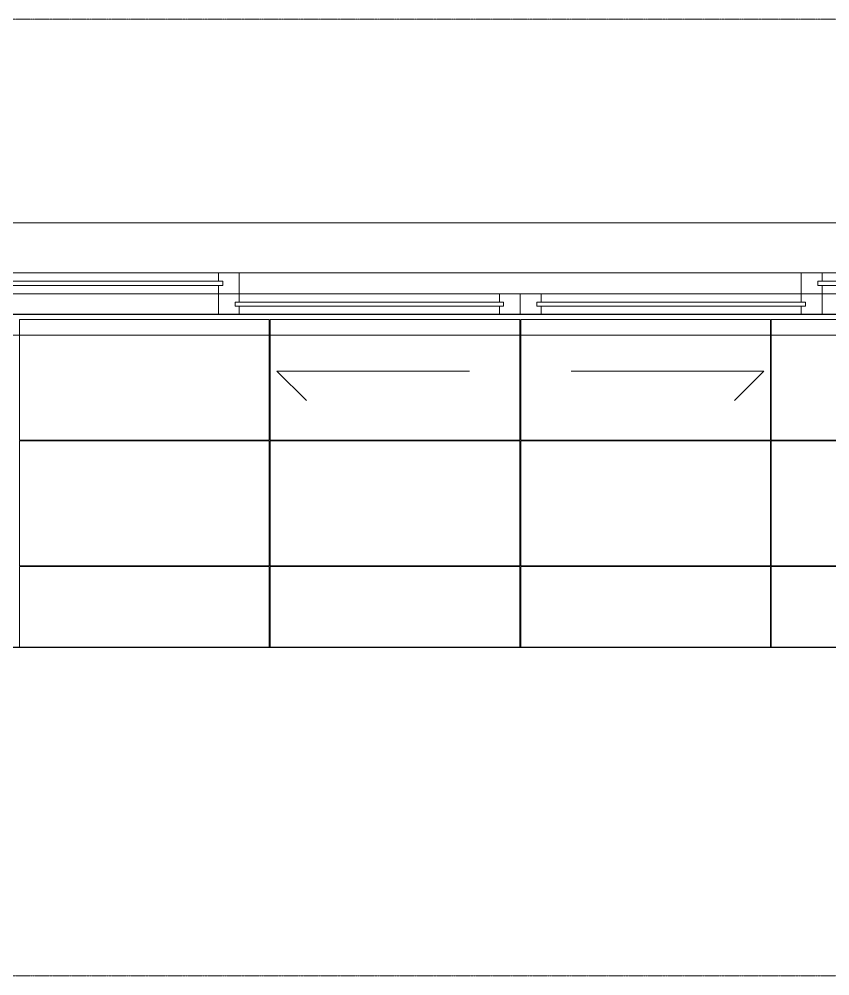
# Model space of a CAD drawing. Header units: millimetres. Extents: x 0 to 71617, y -15450 to 30894.
# Drawn here: x 40053 to 42000, y 18347 to 20647 of the extents above; entities that cross this region are included whole.
import ezdxf

# ---------------------------------------------------------------- set-up
doc = ezdxf.new("R2010")
doc.units = ezdxf.units.MM
doc.linetypes.add('CENTER2', pattern=[1.125, 0.75, -0.125, 0.125, -0.125])
for name, color, linetype, lineweight in [('axis', 40, 'CENTER2', 5), ('DIM2', 4, 'Continuous', 5), ('Floor Hatch', 149, 'Continuous', 5), ('Hatch', 8, 'Continuous', 5), ('Wall Brick', 5, 'Continuous', 15), ('Window', 133, 'Continuous', 5)]:
    doc.layers.add(name, color=color, linetype=linetype, lineweight=lineweight)
doc.layers.add('Floor tile', color=44, linetype='Continuous')
doc.layers.add('WINDOW-PLAN-SWING', color=8, linetype='Continuous')

# ---------------------------------------------------------------- blocks, each defined once
blk = doc.blocks.new('GRIDLINE-GF')
at = {"layer": 'axis'}
for p, q in [((48410, 3500, 0), (-4020, 3500, 7.6)), ((48410, 1200), (-4020, 1200))]:
    blk.add_line(p, q, dxfattribs=at)
blk = doc.blocks.new('AD1')
at = {"layer": 'Hatch'}
for points in [[(-100, -220), (0, -220), (0, -270), (-100, -270)], [(3100, -220), (3000, -220), (3000, -270), (3100, -270)]]:
    blk.add_lwpolyline(points, close=True, dxfattribs=at)
blk.add_lwpolyline([(0, -270), (3000, -270)], dxfattribs=at)
at = {"layer": 'Wall Brick'}
blk.add_lwpolyline([(3000, 0), (3000, -220), (0, -220), (0, 0)], close=True, dxfattribs=at)
at = {"layer": 'Window'}
for points in [[(0, -220), (0, -120), (50, -120), (50, -220)], [(2950, -120), (50, -120), (50, -220), (2950, -220)], [(1460, -190), (815, -190), (815, -200), (1460, -200)], [(2185, -190), (1540, -190), (1540, -200), (2185, -200)]]:
    blk.add_lwpolyline(points, close=True, dxfattribs=at)
at = {"layer": 'Window', "elevation": 0}
for points in [[(100, -140), (100, -120), (50, -120), (50, -170), (100, -170), (100, -150)], [(775, -140), (775, -120), (100, -120), (100, -140)], [(775, -140), (775, -120), (825, -120), (825, -170), (775, -170), (775, -150)], [(2225, -140), (2225, -120), (2175, -120), (2175, -170), (2225, -170), (2225, -150)], [(2225, -140), (2225, -120), (2900, -120), (2900, -140)], [(2900, -140), (2900, -120), (2950, -120), (2950, -170), (2900, -170), (2900, -150)], [(100, -150), (100, -170), (775, -170), (775, -150)], [(2900, -150), (2900, -170), (2225, -170), (2225, -150)], [(2175, -190), (2175, -170), (2225, -170), (2225, -220), (2175, -220), (2175, -200)], [(2225, -220), (2950, -220)]]:
    blk.add_lwpolyline(points, dxfattribs=at)
at = {"layer": 'Window'}
for points in [[(2950, -120), (2950, -220), (3000, -220), (3000, -120), (2950, -120)], [(825, -200), (825, -220), (775, -220), (775, -170), (825, -170), (825, -190)], [(825, -190), (825, -170), (1450, -170), (1450, -190)], [(1450, -200), (1450, -220), (1500, -220), (1500, -170), (1450, -170), (1450, -190)], [(1550, -190), (1550, -170), (1500, -170), (1500, -220), (1550, -220), (1550, -200)], [(1550, -190), (1550, -170), (2175, -170), (2175, -190)], [(1450, -200), (1450, -220), (825, -220), (825, -200)], [(2175, -200), (2175, -220), (1550, -220), (1550, -200)], [(775, -220), (50, -220)]]:
    blk.add_lwpolyline(points, dxfattribs=at)
at = {"layer": 'Window', "elevation": 0}
for points in [[(785, -140), (90, -140), (90, -150), (785, -150)], [(2910, -140), (2215, -140), (2215, -150), (2910, -150)]]:
    blk.add_lwpolyline(points, close=True, dxfattribs=at)
at = {"layer": 'WINDOW-PLAN-SWING', "lineweight": 9}
for points in [[(1377.7, -356.1), (915.2, -356.1), (986, -426.8)], [(1622.5, -356.1), (2085, -356.1), (2014.3, -426.8)]]:
    blk.add_lwpolyline(points, dxfattribs=at)
blk = doc.blocks.new('2D WALL G.F')
at = {"layer": 'Window'}
blk.add_blockref('AD1', (19250, -3490), dxfattribs=at)

msp = doc.modelspace()

# ---------------------------------------------------------------- linework, layer by layer
at = {"layer": 'Floor Hatch', "ltscale": 100, "elevation": 0}
for points in [[(40053.5, 19634.7), (40653.5, 19634.7), (40653.5, 19924.7), (40053.5, 19924.7)], [(40655.5, 19634.7), (41255.5, 19634.7), (41255.5, 19924.7), (40655.5, 19924.7)], [(41257.5, 19634.7), (41857.5, 19634.7), (41857.5, 19924.7), (41257.5, 19924.7)], [(41859.5, 19634.7), (42459.5, 19634.7), (42459.5, 19924.7), (41859.5, 19924.7)], [(40053.5, 19332.7), (40653.5, 19332.7), (40653.5, 19632.7), (40053.5, 19632.7)], [(40655.5, 19332.7), (41255.5, 19332.7), (41255.5, 19632.7), (40655.5, 19632.7)], [(41257.5, 19332.7), (41857.5, 19332.7), (41857.5, 19632.7), (41257.5, 19632.7)], [(41859.5, 19332.7), (42459.5, 19332.7), (42459.5, 19632.7), (41859.5, 19632.7)], [(40053.5, 19330.7), (40653.5, 19330.7), (40653.5, 19136.7), (40053.5, 19136.7)], [(40655.5, 19330.7), (41255.5, 19330.7), (41255.5, 19136.7), (40655.5, 19136.7)], [(41257.5, 19330.7), (41857.5, 19330.7), (41857.5, 19136.7), (41257.5, 19136.7)], [(41859.5, 19330.7), (42459.5, 19330.7), (42459.5, 19136.7), (41859.5, 19136.7)]]:
    msp.add_lwpolyline(points, close=True, dxfattribs=at)
at = {"layer": 'Floor tile', "elevation": 0}
msp.add_lwpolyline([(44446.5, 19936.7), (39096.5, 19936.7), (39096.5, 19136.7), (44446.5, 19136.7)], close=True, dxfattribs=at)

# ---------------------------------------------------------------- block references
at = {"layer": 'DIM2'}
msp.add_blockref('GRIDLINE-GF', (23206.5, 17146.7, 0), dxfattribs=at)
at = {"layer": 'Wall Brick', "color": 1}
msp.add_blockref('2D WALL G.F', (20506.5, 23646.7, 0), dxfattribs=at)

doc.saveas('drawing.dxf')
